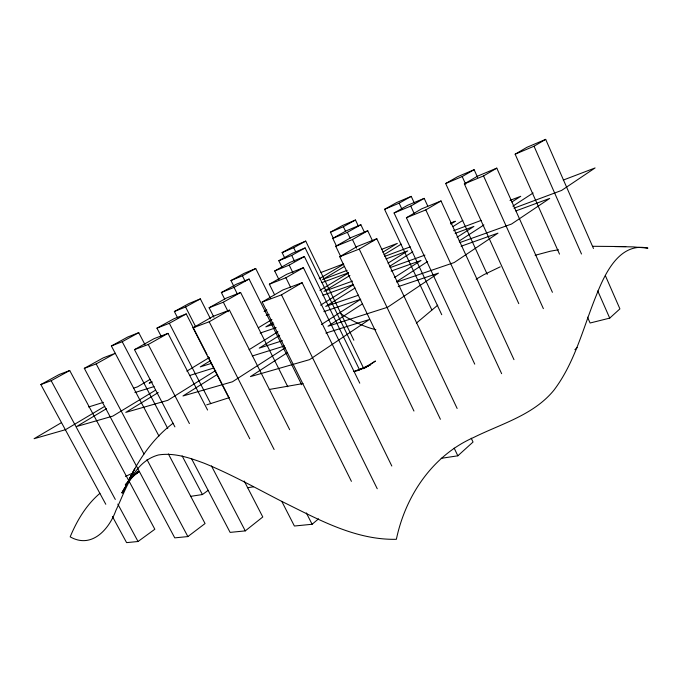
<?xml version="1.0" encoding="UTF-8"?>
<svg xmlns="http://www.w3.org/2000/svg" width="682" height="682" viewBox="0 0 682 682"><rect width="100%" height="100%" fill="white"/><g stroke="black" fill="none" stroke-linecap="round" stroke-linejoin="round"><path stroke-width="1.02" d="M122.496 493.205L128.259 481.219M125.727 486.488C136.869 462.413 151.566 439.268 173.134 423.224M124.874 487.545L121.805 492.933L128.847 480.844M99.93 493.333C86.307 504.859 76.955 520.528 70.186 536.853C91.712 549.155 109.171 529.206 115.889 510.451C125.855 489.753 133.416 461.876 158.343 454.988C174.157 452.413 189.749 457.869 204.37 463.308C231.215 474.263 256.551 488.448 282.297 501.671C318.11 519.232 355.279 540.229 396.37 539.3C405.398 496.138 432.209 455.849 473.325 437.631C501.117 423.786 533.435 415.219 553.878 390.249C575.173 362.202 583.272 327.215 596.4 295.135C604.874 273.635 619.495 241.931 647.9 248.112L633.075 246.893L614.687 246.586M441.169 458.338L457.835 455.806L473.035 442.03L471.219 438.194M574.883 349.695L577.194 347.598M587.517 317.181L590.101 323.004L609.725 318.119L619.912 308.878L605.411 275.75M416.404 323.098L437.75 305.169M129.546 479.455L138.625 471.739L134.149 475.073L139.06 471.799M281.777 501.364L294.394 526.018L312.109 524.27L318.554 518.849M191.668 458.909L230.115 532.386L245.273 530.886L262.783 516.982L244.216 481.023M84.312 368.34L96.171 363.915L115.343 353.276L103.332 357.82L84.312 368.34L174.763 537.868L187.874 536.572L205.06 523.546L168.377 453.931M112.385 516.444L126.596 542.633L138.045 541.499L154.84 529.249L69.717 370.522L59.249 374.478L40.843 384.546L105.795 504.279M190.61 496.351L202.418 494.552L208.24 490.307M367.641 366.447L375.432 361.034L364.179 367.965M287.608 352.466L250.439 376.617L309.568 359.644L369.294 319.543L325.894 333.063M362.321 303.942L328.033 326.218L387.623 307.241L438.466 273.107L398.169 286.653M396.626 281.657L427.648 261.504M459.174 241.027L483.913 224.958M512.855 206.16L533.128 192.989M285.272 347.794L232.46 381.775L182.972 395.978L217.004 374.623M321.41 324.547L360.752 299.236L323.865 311.631M394.341 277.617L420.99 260.473L391.101 271.086M457.042 237.285L473.905 226.433L455.116 233.38M511.867 202.008L520.741 196.297L509.991 200.397M279.697 335.288L259.254 348.11L282.501 340.71M355.058 288L325.706 306.414L358.621 295.178M389.482 266.406L412.738 251.811M452.933 226.586L462.831 220.38M215.742 370.471L167.806 400.325L125.786 412.388L158.233 392.568M249.092 349.704L277.949 331.725M320.617 305.152L353.498 284.667M388.024 263.167L407.734 250.891L386.046 258.904M450.811 224.063L455.32 221.249L450.418 223.116M210.269 360.787L200.286 366.882L211.394 363.353M273.047 322.45L265.835 326.857L273.857 324.12M349.926 275.494L323.941 291.367L352.543 281.103M383.975 254.701L401.221 244.173M155.581 390.147L112.828 416.105L76.699 426.472L106.554 408.637M186.842 371.17L209.425 357.453M258.401 327.718L271.896 319.526M319.918 290.37L348.57 272.971M382.798 252.187L397.325 243.372L381.579 249.373M151.89 381.536L149.17 383.156L152.146 382.21M344.342 266.517L322.552 279.543L347.147 270.37M104.738 406.344L65.489 429.694L34.1 438.697L61.303 422.729M150.057 379.397L137.44 386.899L133.442 388.169M264.105 311.555L266.833 309.935M319.236 278.767L343.737 264.19M351.418 481.347L262.178 302.032L281.487 294.837L302.109 282.698L391.818 466.028M413.957 411.041L339.738 256.705L359.218 249.092L376.814 238.734L457.145 408.467M474.74 364.145L406.412 217.737L425.824 209.894L441.015 200.951L513.981 359.661M518.78 303.643L464.34 183.884L483.538 175.93L496.786 168.139L552.42 292.305M559.513 254.122L515.149 154.192L534.032 146.221L545.685 139.367L593.468 248.478M262.178 302.032L282.732 290.021L302.109 282.698M339.738 256.705L357.325 246.424L376.814 238.734M406.412 217.737L421.638 208.837L441.015 200.951M464.34 183.884L477.656 176.101L496.786 168.139M515.149 154.192L526.888 147.329L545.685 139.367M476.096 279.211L483.981 274.624L500.23 266.841M249.765 438.773L193.006 327.82L209.195 321.785L229.45 310.157L289.671 429.677M274.556 294.718L269.356 284.215L285.911 277.745L303.413 267.694L359.764 383.19M340.855 256.841L335.774 246.287L352.458 239.544L367.743 230.772L372.739 241.317M441.74 314.726L394.085 212.989L410.735 206.092L424.187 198.368L427.75 206.075M487.238 274.352L445.67 183.526L462.191 176.553L474.126 169.699L477.639 177.456M193.006 327.82L213.142 316.32L229.45 310.157M269.356 284.215L286.815 274.249L303.413 267.694M335.774 246.287L351.051 237.558L367.743 230.772M394.085 212.989L407.563 205.291L424.187 198.368M445.67 183.526L457.656 176.681L474.126 169.699M363.455 368.698L370.548 364.657L354.998 371.443M174.907 426.881L134.482 349.636L148.25 344.504L168.002 333.379L207.575 410.035M213.926 317.241L209.118 307.761L223.346 302.203L240.61 292.476L287.778 386.728M278.938 279.569L274.701 270.967L289.185 265.119L304.385 256.551L359.627 370.019M336.456 246.04L332.782 238.385L347.36 232.34L360.863 224.736L364.512 232.426M431.851 309.96L384.571 209.323L399.149 203.168L411.22 196.373L414.349 203.108M134.482 349.636L154.089 338.639L168.002 333.379M209.118 307.761L226.296 298.128L240.61 292.476M274.701 270.967L289.867 262.459L304.385 256.551M332.782 238.385L346.277 230.814L360.863 224.736M384.571 209.323L396.66 202.545L411.22 196.373M161.37 336.652L156.962 328.153L169.332 323.311L186.246 313.925L206.996 354.504M224.702 299.168L221.352 292.527L234.045 287.395L249.075 279.057L301.7 384.742M282.092 267.395L278.827 260.737L291.7 255.4L305.135 247.941L363.574 368.178M333.191 237.933L330.429 232.187L343.378 226.722L355.475 220.005L358.212 225.776M156.962 328.153L173.774 318.844L186.246 313.925M221.352 292.527L236.33 284.249L249.075 279.057M278.827 260.737L292.237 253.312L305.135 247.941M330.429 232.187L342.517 225.503L355.475 220.005M40.843 384.546L51.159 380.701L69.717 370.522M158.957 436.062L111.371 345.97L122.223 341.725L138.736 332.671L145.13 344.939M177.755 318.119L174.362 311.521L185.581 306.985L200.363 298.878L210.457 318.758M233.832 286.269L230.968 280.558L242.417 275.818L255.724 268.52L270.396 298.111M284.897 258.29L282.109 252.596L293.695 247.702L305.732 241.096L353.856 340.233M111.371 345.97L127.781 336.993L138.736 332.671M174.362 311.521L189.076 303.473L200.363 298.878M230.968 280.558L244.233 273.303L255.724 268.52M282.109 252.596L294.13 246.014L305.732 241.096M125.394 476.411L133.612 472.728M356.908 370.82L366.549 367.044L353.617 371.537M321.017 272.468L343.592 263.866M563.272 180.074L595.088 167.942L561.593 190.431L513.964 208.189M384.674 256.389L410.283 246.841M453.598 230.695L481.202 220.397M321.938 282.595L348.485 272.791M515.797 210.951L549.701 198.419L511.568 224.02L459.941 242.553M390.078 267.625L424.903 255.128M266.159 315.434L269.16 314.368M322.85 295.306L353.404 284.462M461.1 246.236L497.971 233.15L454.161 262.561L396.864 282.126M206.723 404.844L229.502 397.58M260.192 333.046L276.184 327.667M88.592 406.975L103.434 402.354M134.908 392.551L154.081 386.583M189.596 375.518L213.662 368.024M252.263 355.995L284.488 345.962M535.123 255.281L550.485 251.172L558.464 249.765M303.055 383.557L269.194 389.482M247.361 487.741L253.551 486.803M592.786 246.287L625.752 246.577M375.867 329.721C363.318 326.627 351.622 320.685 340.804 313.711M51.159 380.701L115.309 499.429M117.833 504.109L138.045 541.499M96.171 363.915L144.013 453.999M147.005 459.625L187.874 536.572M122.223 341.725L167.763 428.518M182.12 455.874L202.418 494.552M148.25 344.504L189.408 423.573M211.463 465.934L245.273 530.886M169.332 323.311L210.712 403.642M185.581 306.985L195.725 326.84M207.959 356.388L221.957 383.753M222.92 385.637L228.709 396.958M209.195 321.785L274.121 449.515M306.337 512.915L312.109 524.27M223.346 302.203L228.138 311.7M234.045 287.395L237.387 294.061M242.417 275.818L245.264 281.53M281.487 294.837L377.248 488.755M285.911 277.745L290.6 287.293M289.185 265.119L292.928 272.757M293.695 247.702L295.562 251.53M291.7 255.4L294.496 261.121M352.458 239.544L356.567 248.154M347.36 232.34L350.113 238.112M343.378 226.722L345.672 231.513M359.218 249.092L440.402 419.268M454.161 448.117L457.835 455.806M410.735 206.092L414.332 213.816M399.149 203.168L401.843 208.939M425.824 209.894L501.645 373.685M462.191 176.553L465.704 184.268M483.538 175.93L543.375 308.656M534.032 146.221L581.499 254.019M597.747 290.924L609.725 318.119M131.797 474.357L128.693 480.401L134.806 468.807L131.797 474.357M129.341 480.409L125.258 484.876L137.96 471.177L129.341 480.409M367.555 366.055L365.867 367.3L367.555 366.055"/></g></svg>
